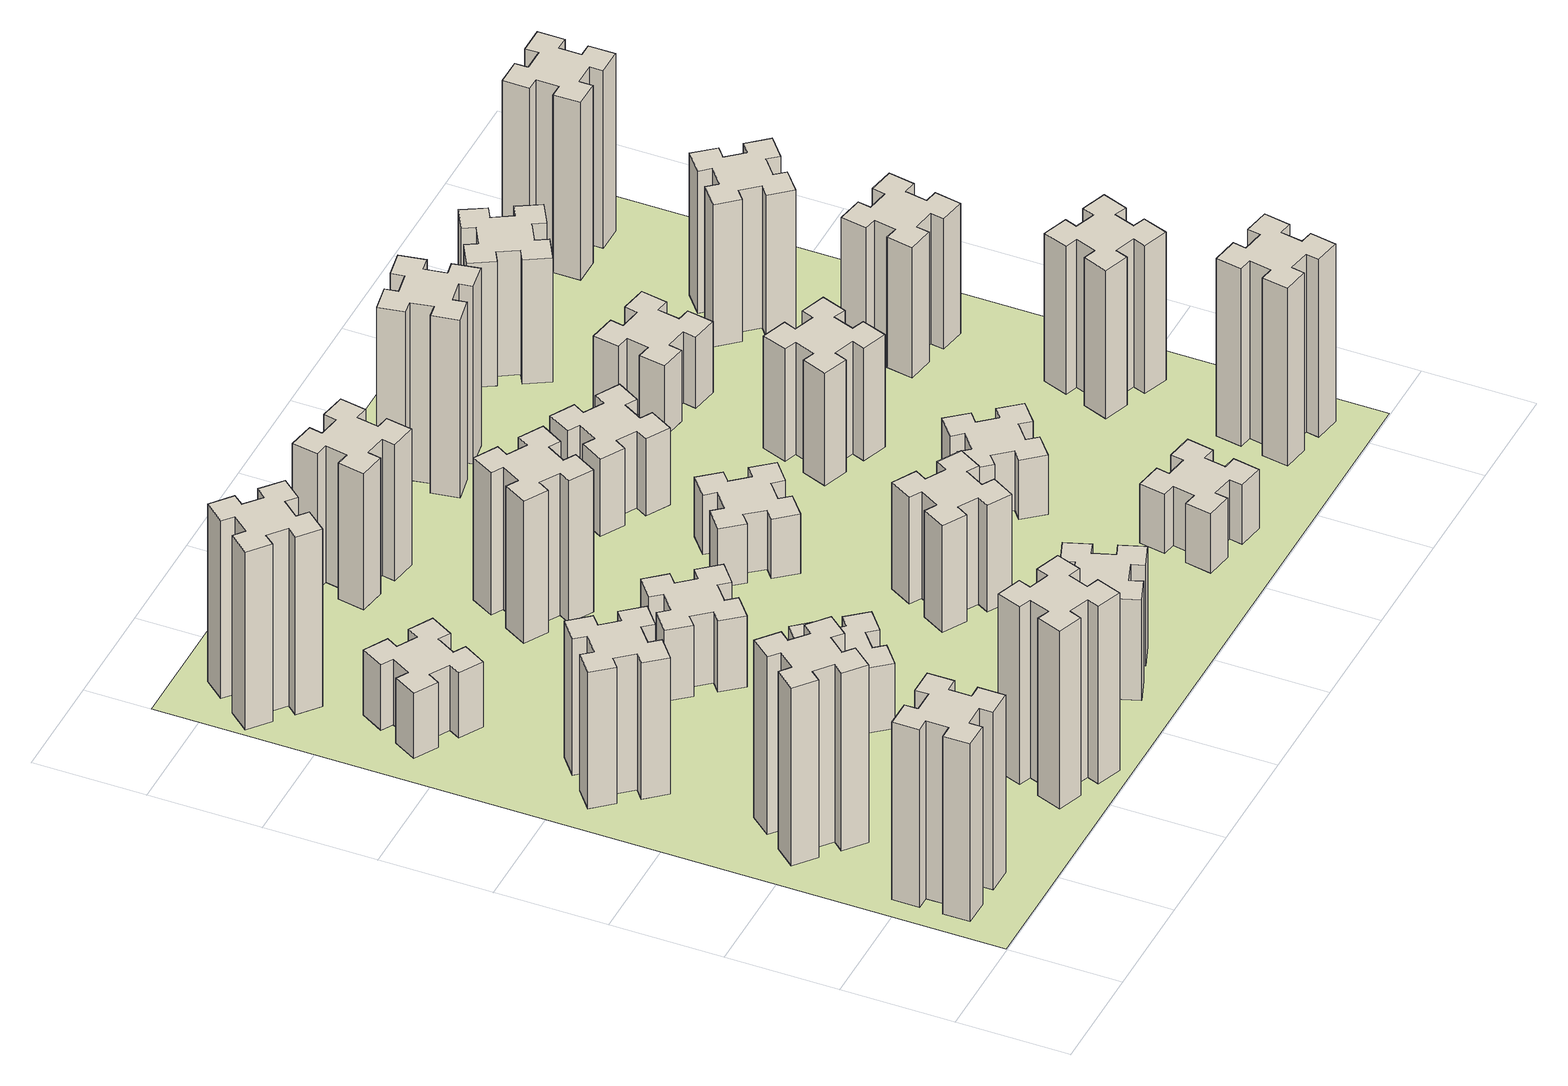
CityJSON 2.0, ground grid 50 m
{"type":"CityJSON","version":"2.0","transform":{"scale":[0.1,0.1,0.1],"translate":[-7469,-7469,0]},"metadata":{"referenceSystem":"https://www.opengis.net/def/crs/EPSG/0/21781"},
"CityObjects":{
"building1":{"type":"Building","attributes":{"class":"1000","function":"1000","usage":"1000","yearOfConstruction":2016,"roofType":"1000","measuredHeight":90,"storeysAboveGround":30,"storeysBelowGround":0},"geometry":[{"type":"Solid","lod":"1","boundaries":[[[[0,1,2,3,4,5,6,7,8,9,10,11,12,13,14,15,16,17,18,19]],[[17,16,20,21]],[[16,15,22,20]],[[15,14,23,22]],[[14,13,24,23]],[[13,12,25,24]],[[12,11,26,25]],[[11,10,27,26]],[[10,9,28,27]],[[9,8,29,28]],[[8,7,30,29]],[[7,6,31,30]],[[6,5,32,31]],[[5,4,33,32]],[[4,3,34,33]],[[3,2,35,34]],[[2,1,36,35]],[[1,0,37,36]],[[0,19,38,37]],[[19,18,39,38]],[[18,17,21,39]],[[24,25,26,27,28,29,30,31,32,33,34,35,36,37,38,39,21,20,22,23]]]]}]},
"building2":{"type":"Building","attributes":{"class":"1000","function":"1000","usage":"1000","yearOfConstruction":2016,"roofType":"1000","measuredHeight":90,"storeysAboveGround":30,"storeysBelowGround":0},"geometry":[{"type":"Solid","lod":"1","boundaries":[[[[40,41,42,43,44,45,46,47,48,49,50,51,52,53,54,55,56,57,58,59]],[[57,56,60,61]],[[56,55,62,60]],[[55,54,63,62]],[[54,53,64,63]],[[53,52,65,64]],[[52,51,66,65]],[[51,50,67,66]],[[50,49,68,67]],[[49,48,69,68]],[[48,47,70,69]],[[47,46,71,70]],[[46,45,72,71]],[[45,44,73,72]],[[44,43,74,73]],[[43,42,75,74]],[[42,41,76,75]],[[41,40,77,76]],[[40,59,78,77]],[[59,58,79,78]],[[58,57,61,79]],[[64,65,66,67,68,69,70,71,72,73,74,75,76,77,78,79,61,60,62,63]]]]}]},
"building3":{"type":"Building","attributes":{"class":"1000","function":"1000","usage":"1000","yearOfConstruction":2016,"roofType":"1000","measuredHeight":69,"storeysAboveGround":30,"storeysBelowGround":0},"geometry":[{"type":"Solid","lod":"1","boundaries":[[[[80,81,82,83,84,85,86,87,88,89,90,91,92,93,94,95,96,97,98,99]],[[97,96,100,101]],[[96,95,102,100]],[[95,94,103,102]],[[94,93,104,103]],[[93,92,105,104]],[[92,91,106,105]],[[91,90,107,106]],[[90,89,108,107]],[[89,88,109,108]],[[88,87,110,109]],[[87,86,111,110]],[[86,85,112,111]],[[85,84,113,112]],[[84,83,114,113]],[[83,82,115,114]],[[82,81,116,115]],[[81,80,117,116]],[[80,99,118,117]],[[99,98,119,118]],[[98,97,101,119]],[[104,105,106,107,108,109,110,111,112,113,114,115,116,117,118,119,101,100,102,103]]]]}]},
"building4":{"type":"Building","attributes":{"class":"1000","function":"1000","usage":"1000","yearOfConstruction":2016,"roofType":"1000","measuredHeight":33,"storeysAboveGround":30,"storeysBelowGround":0},"geometry":[{"type":"Solid","lod":"1","boundaries":[[[[120,121,122,123,124,125,126,127,128,129,130,131,132,133,134,135,136,137,138,139]],[[137,136,140,141]],[[136,135,142,140]],[[135,134,143,142]],[[134,133,144,143]],[[133,132,145,144]],[[132,131,146,145]],[[131,130,147,146]],[[130,129,148,147]],[[129,128,149,148]],[[128,127,150,149]],[[127,126,151,150]],[[126,125,152,151]],[[125,124,153,152]],[[124,123,154,153]],[[123,122,155,154]],[[122,121,156,155]],[[121,120,157,156]],[[120,139,158,157]],[[139,138,159,158]],[[138,137,141,159]],[[144,145,146,147,148,149,150,151,152,153,154,155,156,157,158,159,141,140,142,143]]]]}]},
"building5":{"type":"Building","attributes":{"class":"1000","function":"1000","usage":"1000","yearOfConstruction":2016,"roofType":"1000","measuredHeight":90,"storeysAboveGround":30,"storeysBelowGround":0},"geometry":[{"type":"Solid","lod":"1","boundaries":[[[[160,161,162,163,164,165,166,167,168,169,170,171,172,173,174,175,176,177,178,179]],[[177,176,180,181]],[[176,175,182,180]],[[175,174,183,182]],[[174,173,184,183]],[[173,172,185,184]],[[172,171,186,185]],[[171,170,187,186]],[[170,169,188,187]],[[169,168,189,188]],[[168,167,190,189]],[[167,166,191,190]],[[166,165,192,191]],[[165,164,193,192]],[[164,163,194,193]],[[163,162,195,194]],[[162,161,196,195]],[[161,160,197,196]],[[160,179,198,197]],[[179,178,199,198]],[[178,177,181,199]],[[184,185,186,187,188,189,190,191,192,193,194,195,196,197,198,199,181,180,182,183]]]]}]},
"building6":{"type":"Building","attributes":{"class":"1000","function":"1000","usage":"1000","yearOfConstruction":2016,"roofType":"1000","measuredHeight":90,"storeysAboveGround":30,"storeysBelowGround":0},"geometry":[{"type":"Solid","lod":"1","boundaries":[[[[200,201,202,203,204,205,206,207,208,209,210,211,212,213,214,215,216,217,218,219]],[[217,216,220,221]],[[216,215,222,220]],[[215,214,223,222]],[[214,213,224,223]],[[213,212,225,224]],[[212,211,226,225]],[[211,210,227,226]],[[210,209,228,227]],[[209,208,229,228]],[[208,207,230,229]],[[207,206,231,230]],[[206,205,232,231]],[[205,204,233,232]],[[204,203,234,233]],[[203,202,235,234]],[[202,201,236,235]],[[201,200,237,236]],[[200,219,238,237]],[[219,218,239,238]],[[218,217,221,239]],[[224,225,226,227,228,229,230,231,232,233,234,235,236,237,238,239,221,220,222,223]]]]}]},
"building7":{"type":"Building","attributes":{"class":"1000","function":"1000","usage":"1000","yearOfConstruction":2016,"roofType":"1000","measuredHeight":33,"storeysAboveGround":30,"storeysBelowGround":0},"geometry":[{"type":"Solid","lod":"1","boundaries":[[[[240,241,242,243,244,245,246,247,248,249,250,251,252,253,254,255,256,257,258,259]],[[257,256,260,261]],[[256,255,262,260]],[[255,254,263,262]],[[254,253,264,263]],[[253,252,265,264]],[[252,251,266,265]],[[251,250,267,266]],[[250,249,268,267]],[[249,248,269,268]],[[248,247,270,269]],[[247,246,271,270]],[[246,245,272,271]],[[245,244,273,272]],[[244,243,274,273]],[[243,242,275,274]],[[242,241,276,275]],[[241,240,277,276]],[[240,259,278,277]],[[259,258,279,278]],[[258,257,261,279]],[[264,265,266,267,268,269,270,271,272,273,274,275,276,277,278,279,261,260,262,263]]]]}]},
"building8":{"type":"Building","attributes":{"class":"1000","function":"1000","usage":"1000","yearOfConstruction":2016,"roofType":"1000","measuredHeight":36,"storeysAboveGround":30,"storeysBelowGround":0},"geometry":[{"type":"Solid","lod":"1","boundaries":[[[[280,281,282,283,284,285,286,287,288,289,290,291,292,293,294,295,296,297,298,299]],[[297,296,300,301]],[[296,295,302,300]],[[295,294,303,302]],[[294,293,304,303]],[[293,292,305,304]],[[292,291,306,305]],[[291,290,307,306]],[[290,289,308,307]],[[289,288,309,308]],[[288,287,310,309]],[[287,286,311,310]],[[286,285,312,311]],[[285,284,313,312]],[[284,283,314,313]],[[283,282,315,314]],[[282,281,316,315]],[[281,280,317,316]],[[280,299,318,317]],[[299,298,319,318]],[[298,297,301,319]],[[304,305,306,307,308,309,310,311,312,313,314,315,316,317,318,319,301,300,302,303]]]]}]},
"building9":{"type":"Building","attributes":{"class":"1000","function":"1000","usage":"1000","yearOfConstruction":2016,"roofType":"1000","measuredHeight":51,"storeysAboveGround":30,"storeysBelowGround":0},"geometry":[{"type":"Solid","lod":"1","boundaries":[[[[320,321,322,323,324,325,326,327,328,329,330,331,332,333,334,335,336,337,338,339]],[[337,336,340,341]],[[336,335,342,340]],[[335,334,343,342]],[[334,333,344,343]],[[333,332,345,344]],[[332,331,346,345]],[[331,330,347,346]],[[330,329,348,347]],[[329,328,349,348]],[[328,327,350,349]],[[327,326,351,350]],[[326,325,352,351]],[[325,324,353,352]],[[324,323,354,353]],[[323,322,355,354]],[[322,321,356,355]],[[321,320,357,356]],[[320,339,358,357]],[[339,338,359,358]],[[338,337,341,359]],[[344,345,346,347,348,349,350,351,352,353,354,355,356,357,358,359,341,340,342,343]]]]}]},
"building10":{"type":"Building","attributes":{"class":"1000","function":"1000","usage":"1000","yearOfConstruction":2016,"roofType":"1000","measuredHeight":72,"storeysAboveGround":30,"storeysBelowGround":0},"geometry":[{"type":"Solid","lod":"1","boundaries":[[[[360,361,362,363,364,365,366,367,368,369,370,371,372,373,374,375,376,377,378,379]],[[377,376,380,381]],[[376,375,382,380]],[[375,374,383,382]],[[374,373,384,383]],[[373,372,385,384]],[[372,371,386,385]],[[371,370,387,386]],[[370,369,388,387]],[[369,368,389,388]],[[368,367,390,389]],[[367,366,391,390]],[[366,365,392,391]],[[365,364,393,392]],[[364,363,394,393]],[[363,362,395,394]],[[362,361,396,395]],[[361,360,397,396]],[[360,379,398,397]],[[379,378,399,398]],[[378,377,381,399]],[[384,385,386,387,388,389,390,391,392,393,394,395,396,397,398,399,381,380,382,383]]]]}]},
"building11":{"type":"Building","attributes":{"class":"1000","function":"1000","usage":"1000","yearOfConstruction":2016,"roofType":"1000","measuredHeight":69,"storeysAboveGround":30,"storeysBelowGround":0},"geometry":[{"type":"Solid","lod":"1","boundaries":[[[[400,401,402,403,404,405,406,407,408,409,410,411,412,413,414,415,416,417,418,419]],[[417,416,420,421]],[[416,415,422,420]],[[415,414,423,422]],[[414,413,424,423]],[[413,412,425,424]],[[412,411,426,425]],[[411,410,427,426]],[[410,409,428,427]],[[409,408,429,428]],[[408,407,430,429]],[[407,406,431,430]],[[406,405,432,431]],[[405,404,433,432]],[[404,403,434,433]],[[403,402,435,434]],[[402,401,436,435]],[[401,400,437,436]],[[400,419,438,437]],[[419,418,439,438]],[[418,417,421,439]],[[424,425,426,427,428,429,430,431,432,433,434,435,436,437,438,439,421,420,422,423]]]]}]},
"building12":{"type":"Building","attributes":{"class":"1000","function":"1000","usage":"1000","yearOfConstruction":2016,"roofType":"1000","measuredHeight":54,"storeysAboveGround":30,"storeysBelowGround":0},"geometry":[{"type":"Solid","lod":"1","boundaries":[[[[440,441,442,443,444,445,446,447,448,449,450,451,452,453,454,455,456,457,458,459]],[[457,456,460,461]],[[456,455,462,460]],[[455,454,463,462]],[[454,453,464,463]],[[453,452,465,464]],[[452,451,466,465]],[[451,450,467,466]],[[450,449,468,467]],[[449,448,469,468]],[[448,447,470,469]],[[447,446,471,470]],[[446,445,472,471]],[[445,444,473,472]],[[444,443,474,473]],[[443,442,475,474]],[[442,441,476,475]],[[441,440,477,476]],[[440,459,478,477]],[[459,458,479,478]],[[458,457,461,479]],[[464,465,466,467,468,469,470,471,472,473,474,475,476,477,478,479,461,460,462,463]]]]}]},
"building13":{"type":"Building","attributes":{"class":"1000","function":"1000","usage":"1000","yearOfConstruction":2016,"roofType":"1000","measuredHeight":30,"storeysAboveGround":30,"storeysBelowGround":0},"geometry":[{"type":"Solid","lod":"1","boundaries":[[[[480,481,482,483,484,485,486,487,488,489,490,491,492,493,494,495,496,497,498,499]],[[497,496,500,501]],[[496,495,502,500]],[[495,494,503,502]],[[494,493,504,503]],[[493,492,505,504]],[[492,491,506,505]],[[491,490,507,506]],[[490,489,508,507]],[[489,488,509,508]],[[488,487,510,509]],[[487,486,511,510]],[[486,485,512,511]],[[485,484,513,512]],[[484,483,514,513]],[[483,482,515,514]],[[482,481,516,515]],[[481,480,517,516]],[[480,499,518,517]],[[499,498,519,518]],[[498,497,501,519]],[[504,505,506,507,508,509,510,511,512,513,514,515,516,517,518,519,501,500,502,503]]]]}]},
"building14":{"type":"Building","attributes":{"class":"1000","function":"1000","usage":"1000","yearOfConstruction":2016,"roofType":"1000","measuredHeight":39,"storeysAboveGround":30,"storeysBelowGround":0},"geometry":[{"type":"Solid","lod":"1","boundaries":[[[[520,521,522,523,524,525,526,527,528,529,530,531,532,533,534,535,536,537,538,539]],[[537,536,540,541]],[[536,535,542,540]],[[535,534,543,542]],[[534,533,544,543]],[[533,532,545,544]],[[532,531,546,545]],[[531,530,547,546]],[[530,529,548,547]],[[529,528,549,548]],[[528,527,550,549]],[[527,526,551,550]],[[526,525,552,551]],[[525,524,553,552]],[[524,523,554,553]],[[523,522,555,554]],[[522,521,556,555]],[[521,520,557,556]],[[520,539,558,557]],[[539,538,559,558]],[[538,537,541,559]],[[544,545,546,547,548,549,550,551,552,553,554,555,556,557,558,559,541,540,542,543]]]]}]},
"building15":{"type":"Building","attributes":{"class":"1000","function":"1000","usage":"1000","yearOfConstruction":2016,"roofType":"1000","measuredHeight":30,"storeysAboveGround":30,"storeysBelowGround":0},"geometry":[{"type":"Solid","lod":"1","boundaries":[[[[560,561,562,563,564,565,566,567,568,569,570,571,572,573,574,575,576,577,578,579]],[[577,576,580,581]],[[576,575,582,580]],[[575,574,583,582]],[[574,573,584,583]],[[573,572,585,584]],[[572,571,586,585]],[[571,570,587,586]],[[570,569,588,587]],[[569,568,589,588]],[[568,567,590,589]],[[567,566,591,590]],[[566,565,592,591]],[[565,564,593,592]],[[564,563,594,593]],[[563,562,595,594]],[[562,561,596,595]],[[561,560,597,596]],[[560,579,598,597]],[[579,578,599,598]],[[578,577,581,599]],[[584,585,586,587,588,589,590,591,592,593,594,595,596,597,598,599,581,580,582,583]]]]}]},
"building16":{"type":"Building","attributes":{"class":"1000","function":"1000","usage":"1000","yearOfConstruction":2016,"roofType":"1000","measuredHeight":90,"storeysAboveGround":30,"storeysBelowGround":0},"geometry":[{"type":"Solid","lod":"1","boundaries":[[[[600,601,602,603,604,605,606,607,608,609,610,611,612,613,614,615,616,617,618,619]],[[617,616,620,621]],[[616,615,622,620]],[[615,614,623,622]],[[614,613,624,623]],[[613,612,625,624]],[[612,611,626,625]],[[611,610,627,626]],[[610,609,628,627]],[[609,608,629,628]],[[608,607,630,629]],[[607,606,631,630]],[[606,605,632,631]],[[605,604,633,632]],[[604,603,634,633]],[[603,602,635,634]],[[602,601,636,635]],[[601,600,637,636]],[[600,619,638,637]],[[619,618,639,638]],[[618,617,621,639]],[[624,625,626,627,628,629,630,631,632,633,634,635,636,637,638,639,621,620,622,623]]]]}]},
"building17":{"type":"Building","attributes":{"class":"1000","function":"1000","usage":"1000","yearOfConstruction":2016,"roofType":"1000","measuredHeight":30,"storeysAboveGround":30,"storeysBelowGround":0},"geometry":[{"type":"Solid","lod":"1","boundaries":[[[[640,641,642,643,644,645,646,647,648,649,650,651,652,653,654,655,656,657,658,659]],[[657,656,660,661]],[[656,655,662,660]],[[655,654,663,662]],[[654,653,664,663]],[[653,652,665,664]],[[652,651,666,665]],[[651,650,667,666]],[[650,649,668,667]],[[649,648,669,668]],[[648,647,670,669]],[[647,646,671,670]],[[646,645,672,671]],[[645,644,673,672]],[[644,643,674,673]],[[643,642,675,674]],[[642,641,676,675]],[[641,640,677,676]],[[640,659,678,677]],[[659,658,679,678]],[[658,657,661,679]],[[664,665,666,667,668,669,670,671,672,673,674,675,676,677,678,679,661,660,662,663]]]]}]},
"building18":{"type":"Building","attributes":{"class":"1000","function":"1000","usage":"1000","yearOfConstruction":2016,"roofType":"1000","measuredHeight":57,"storeysAboveGround":30,"storeysBelowGround":0},"geometry":[{"type":"Solid","lod":"1","boundaries":[[[[680,681,682,683,684,685,686,687,688,689,690,691,692,693,694,695,696,697,698,699]],[[697,696,700,701]],[[696,695,702,700]],[[695,694,703,702]],[[694,693,704,703]],[[693,692,705,704]],[[692,691,706,705]],[[691,690,707,706]],[[690,689,708,707]],[[689,688,709,708]],[[688,687,710,709]],[[687,686,711,710]],[[686,685,712,711]],[[685,684,713,712]],[[684,683,714,713]],[[683,682,715,714]],[[682,681,716,715]],[[681,680,717,716]],[[680,699,718,717]],[[699,698,719,718]],[[698,697,701,719]],[[704,705,706,707,708,709,710,711,712,713,714,715,716,717,718,719,701,700,702,703]]]]}]},
"building19":{"type":"Building","attributes":{"class":"1000","function":"1000","usage":"1000","yearOfConstruction":2016,"roofType":"1000","measuredHeight":36,"storeysAboveGround":30,"storeysBelowGround":0},"geometry":[{"type":"Solid","lod":"1","boundaries":[[[[720,721,722,723,724,725,726,727,728,729,730,731,732,733,734,735,736,737,738,739]],[[737,736,740,741]],[[736,735,742,740]],[[735,734,743,742]],[[734,733,744,743]],[[733,732,745,744]],[[732,731,746,745]],[[731,730,747,746]],[[730,729,748,747]],[[729,728,749,748]],[[728,727,750,749]],[[727,726,751,750]],[[726,725,752,751]],[[725,724,753,752]],[[724,723,754,753]],[[723,722,755,754]],[[722,721,756,755]],[[721,720,757,756]],[[720,739,758,757]],[[739,738,759,758]],[[738,737,741,759]],[[744,745,746,747,748,749,750,751,752,753,754,755,756,757,758,759,741,740,742,743]]]]}]},
"building20":{"type":"Building","attributes":{"class":"1000","function":"1000","usage":"1000","yearOfConstruction":2016,"roofType":"1000","measuredHeight":90,"storeysAboveGround":30,"storeysBelowGround":0},"geometry":[{"type":"Solid","lod":"1","boundaries":[[[[760,761,762,763,764,765,766,767,768,769,770,771,772,773,774,775,776,777,778,779]],[[777,776,780,781]],[[776,775,782,780]],[[775,774,783,782]],[[774,773,784,783]],[[773,772,785,784]],[[772,771,786,785]],[[771,770,787,786]],[[770,769,788,787]],[[769,768,789,788]],[[768,767,790,789]],[[767,766,791,790]],[[766,765,792,791]],[[765,764,793,792]],[[764,763,794,793]],[[763,762,795,794]],[[762,761,796,795]],[[761,760,797,796]],[[760,779,798,797]],[[779,778,799,798]],[[778,777,781,799]],[[784,785,786,787,788,789,790,791,792,793,794,795,796,797,798,799,781,780,782,783]]]]}]},
"building21":{"type":"Building","attributes":{"class":"1000","function":"1000","usage":"1000","yearOfConstruction":2016,"roofType":"1000","measuredHeight":63,"storeysAboveGround":30,"storeysBelowGround":0},"geometry":[{"type":"Solid","lod":"1","boundaries":[[[[800,801,802,803,804,805,806,807,808,809,810,811,812,813,814,815,816,817,818,819]],[[817,816,820,821]],[[816,815,822,820]],[[815,814,823,822]],[[814,813,824,823]],[[813,812,825,824]],[[812,811,826,825]],[[811,810,827,826]],[[810,809,828,827]],[[809,808,829,828]],[[808,807,830,829]],[[807,806,831,830]],[[806,805,832,831]],[[805,804,833,832]],[[804,803,834,833]],[[803,802,835,834]],[[802,801,836,835]],[[801,800,837,836]],[[800,819,838,837]],[[819,818,839,838]],[[818,817,821,839]],[[824,825,826,827,828,829,830,831,832,833,834,835,836,837,838,839,821,820,822,823]]]]}]},
"building22":{"type":"Building","attributes":{"class":"1000","function":"1000","usage":"1000","yearOfConstruction":2016,"roofType":"1000","measuredHeight":75,"storeysAboveGround":30,"storeysBelowGround":0},"geometry":[{"type":"Solid","lod":"1","boundaries":[[[[840,841,842,843,844,845,846,847,848,849,850,851,852,853,854,855,856,857,858,859]],[[857,856,860,861]],[[856,855,862,860]],[[855,854,863,862]],[[854,853,864,863]],[[853,852,865,864]],[[852,851,866,865]],[[851,850,867,866]],[[850,849,868,867]],[[849,848,869,868]],[[848,847,870,869]],[[847,846,871,870]],[[846,845,872,871]],[[845,844,873,872]],[[844,843,874,873]],[[843,842,875,874]],[[842,841,876,875]],[[841,840,877,876]],[[840,859,878,877]],[[859,858,879,878]],[[858,857,861,879]],[[864,865,866,867,868,869,870,871,872,873,874,875,876,877,878,879,861,860,862,863]]]]}]},
"building23":{"type":"Building","attributes":{"class":"1000","function":"1000","usage":"1000","yearOfConstruction":2016,"roofType":"1000","measuredHeight":66,"storeysAboveGround":30,"storeysBelowGround":0},"geometry":[{"type":"Solid","lod":"1","boundaries":[[[[880,881,882,883,884,885,886,887,888,889,890,891,892,893,894,895,896,897,898,899]],[[897,896,900,901]],[[896,895,902,900]],[[895,894,903,902]],[[894,893,904,903]],[[893,892,905,904]],[[892,891,906,905]],[[891,890,907,906]],[[890,889,908,907]],[[889,888,909,908]],[[888,887,910,909]],[[887,886,911,910]],[[886,885,912,911]],[[885,884,913,912]],[[884,883,914,913]],[[883,882,915,914]],[[882,881,916,915]],[[881,880,917,916]],[[880,899,918,917]],[[899,898,919,918]],[[898,897,901,919]],[[904,905,906,907,908,909,910,911,912,913,914,915,916,917,918,919,901,900,902,903]]]]}]},
"building24":{"type":"Building","attributes":{"class":"1000","function":"1000","usage":"1000","yearOfConstruction":2016,"roofType":"1000","measuredHeight":72,"storeysAboveGround":30,"storeysBelowGround":0},"geometry":[{"type":"Solid","lod":"1","boundaries":[[[[920,921,922,923,924,925,926,927,928,929,930,931,932,933,934,935,936,937,938,939]],[[937,936,940,941]],[[936,935,942,940]],[[935,934,943,942]],[[934,933,944,943]],[[933,932,945,944]],[[932,931,946,945]],[[931,930,947,946]],[[930,929,948,947]],[[929,928,949,948]],[[928,927,950,949]],[[927,926,951,950]],[[926,925,952,951]],[[925,924,953,952]],[[924,923,954,953]],[[923,922,955,954]],[[922,921,956,955]],[[921,920,957,956]],[[920,939,958,957]],[[939,938,959,958]],[[938,937,941,959]],[[944,945,946,947,948,949,950,951,952,953,954,955,956,957,958,959,941,940,942,943]]]]}]},
"building25":{"type":"Building","attributes":{"class":"1000","function":"1000","usage":"1000","yearOfConstruction":2016,"roofType":"1000","measuredHeight":90,"storeysAboveGround":30,"storeysBelowGround":0},"geometry":[{"type":"Solid","lod":"1","boundaries":[[[[960,961,962,963,964,965,966,967,968,969,970,971,972,973,974,975,976,977,978,979]],[[977,976,980,981]],[[976,975,982,980]],[[975,974,983,982]],[[974,973,984,983]],[[973,972,985,984]],[[972,971,986,985]],[[971,970,987,986]],[[970,969,988,987]],[[969,968,989,988]],[[968,967,990,989]],[[967,966,991,990]],[[966,965,992,991]],[[965,964,993,992]],[[964,963,994,993]],[[963,962,995,994]],[[962,961,996,995]],[[961,960,997,996]],[[960,979,998,997]],[[979,978,999,998]],[[978,977,981,999]],[[984,985,986,987,988,989,990,991,992,993,994,995,996,997,998,999,981,980,982,983]]]]}]},
"landuse1":{"type":"LandUse","attributes":{"name":"plot1","function":"1010"},"geometry":[{"type":"MultiSurface","lod":"1","boundaries":[[[1000,1001,1002,1003]]]}]}
},
"vertices":[
[165,425,0],[165,325,0],[105,325,0],[105,205,0],[225,205,0],[225,265,0],[325,265,0],[325,205,0],[445,205,0],[445,325,0],[385,325,0],[385,425,0],[445,425,0],[445,545,0],[325,545,0],[325,485,0],[225,485,0],[225,545,0],[105,545,0],[105,425,0],[225,485,900],[225,545,900],[325,485,900],[325,545,900],[445,545,900],[445,425,900],[385,425,900],[385,325,900],[445,325,900],[445,205,900],[325,205,900],[325,265,900],[225,265,900],[225,205,900],[105,205,900],[105,325,900],[165,325,900],[165,425,900],[105,425,900],[105,545,900],
[484,1067,0],[408,1132,0],[446,1178,0],[354,1255,0],[277,1163,0],[323,1124,0],[259,1048,0],[213,1086,0],[136,994,0],[228,917,0],[266,963,0],[343,899,0],[304,853,0],[396,776,0],[473,868,0],[427,906,0],[492,983,0],[538,944,0],[615,1036,0],[523,1113,0],[492,983,900],[538,944,900],[427,906,900],[473,868,900],[396,776,900],[304,853,900],[343,899,900],[266,963,900],[228,917,900],[136,994,900],[213,1086,900],[259,1048,900],[323,1124,900],[277,1163,900],[354,1255,900],[446,1178,900],[408,1132,900],[484,1067,900],[523,1113,900],[615,1036,900],
[492,1888,0],[427,1964,0],[473,2003,0],[396,2095,0],[304,2018,0],[343,1972,0],[266,1907,0],[228,1953,0],[136,1876,0],[213,1784,0],[259,1823,0],[323,1746,0],[277,1708,0],[354,1616,0],[446,1693,0],[408,1739,0],[484,1803,0],[523,1757,0],[615,1834,0],[538,1926,0],[484,1803,690],[523,1757,690],[408,1739,690],[446,1693,690],[354,1616,690],[277,1708,690],[323,1746,690],[259,1823,690],[213,1784,690],[136,1876,690],[228,1953,690],[266,1907,690],[343,1972,690],[304,2018,690],[396,2095,690],[473,2003,690],[427,1964,690],[492,1888,690],[538,1926,690],[615,1834,690],
[446,2597,0],[496,2684,0],[548,2654,0],[608,2758,0],[504,2818,0],[474,2766,0],[387,2816,0],[417,2868,0],[313,2928,0],[253,2824,0],[305,2794,0],[255,2707,0],[203,2737,0],[143,2633,0],[247,2573,0],[277,2625,0],[364,2575,0],[334,2523,0],[438,2463,0],[498,2567,0],[364,2575,330],[334,2523,330],[277,2625,330],[247,2573,330],[143,2633,330],[203,2737,330],[255,2707,330],[305,2794,330],[253,2824,330],[313,2928,330],[417,2868,330],[387,2816,330],[474,2766,330],[504,2818,330],[608,2758,330],[548,2654,330],[496,2684,330],[446,2597,330],[498,2567,330],[438,2463,330],
[1029,360,0],[995,266,0],[939,287,0],[897,174,0],[1010,133,0],[1031,189,0],[1125,155,0],[1104,99,0],[1217,57,0],[1258,170,0],[1202,191,0],[1236,285,0],[1292,264,0],[1333,377,0],[1220,418,0],[1200,362,0],[1106,396,0],[1127,452,0],[1014,493,0],[973,380,0],[1106,396,900],[1127,452,900],[1200,362,900],[1220,418,900],[1333,377,900],[1292,264,900],[1236,285,900],[1202,191,900],[1258,170,900],[1217,57,900],[1104,99,900],[1125,155,900],[1031,189,900],[1010,133,900],[897,174,900],[939,287,900],[995,266,900],[1029,360,900],[973,380,900],[1014,493,900],
[384,3387,0],[308,3452,0],[346,3498,0],[254,3575,0],[177,3483,0],[223,3444,0],[159,3368,0],[113,3406,0],[36,3314,0],[128,3237,0],[166,3283,0],[243,3219,0],[204,3173,0],[296,3096,0],[373,3188,0],[327,3226,0],[392,3303,0],[438,3264,0],[515,3356,0],[423,3433,0],[392,3303,900],[438,3264,900],[327,3226,900],[373,3188,900],[296,3096,900],[204,3173,900],[243,3219,900],[166,3283,900],[128,3237,900],[36,3314,900],[113,3406,900],[159,3368,900],[223,3444,900],[177,3483,900],[254,3575,900],[346,3498,900],[308,3452,900],[384,3387,900],[423,3433,900],[515,3356,900],
[1083,1332,0],[1006,1267,0],[968,1313,0],[876,1236,0],[953,1144,0],[999,1183,0],[1063,1106,0],[1017,1068,0],[1094,976,0],[1186,1053,0],[1148,1099,0],[1224,1163,0],[1263,1117,0],[1355,1194,0],[1278,1286,0],[1232,1248,0],[1167,1324,0],[1213,1363,0],[1136,1455,0],[1044,1378,0],[1167,1324,330],[1213,1363,330],[1232,1248,330],[1278,1286,330],[1355,1194,330],[1263,1117,330],[1224,1163,330],[1148,1099,330],[1186,1053,330],[1094,976,330],[1017,1068,330],[1063,1106,330],[999,1183,330],[953,1144,330],[876,1236,330],[968,1313,330],[1006,1267,330],[1083,1332,330],[1044,1378,330],[1136,1455,330],
[1083,1972,0],[1006,1907,0],[968,1953,0],[876,1876,0],[953,1784,0],[999,1823,0],[1063,1746,0],[1017,1708,0],[1094,1616,0],[1186,1693,0],[1148,1739,0],[1224,1803,0],[1263,1757,0],[1355,1834,0],[1278,1926,0],[1232,1888,0],[1167,1964,0],[1213,2003,0],[1136,2095,0],[1044,2018,0],[1167,1964,360],[1213,2003,360],[1232,1888,360],[1278,1926,360],[1355,1834,360],[1263,1757,360],[1224,1803,360],[1148,1739,360],[1186,1693,360],[1094,1616,360],[1017,1708,360],[1063,1746,360],[999,1823,360],[953,1784,360],[876,1876,360],[968,1953,360],[1006,1907,360],[1083,1972,360],[1044,2018,360],[1136,2095,360],
[1765,496,0],[1671,462,0],[1650,518,0],[1537,477,0],[1579,364,0],[1635,385,0],[1669,291,0],[1613,270,0],[1654,157,0],[1767,199,0],[1746,255,0],[1840,289,0],[1860,233,0],[1973,274,0],[1932,387,0],[1876,366,0],[1842,460,0],[1898,480,0],[1857,593,0],[1744,552,0],[1842,460,510],[1898,480,510],[1876,366,510],[1932,387,510],[1973,274,510],[1860,233,510],[1840,289,510],[1746,255,510],[1767,199,510],[1654,157,510],[1613,270,510],[1669,291,510],[1635,385,510],[1579,364,510],[1537,477,510],[1650,518,510],[1671,462,510],[1765,496,510],[1744,552,510],[1857,593,510],
[1314,2666,0],[1227,2716,0],[1257,2768,0],[1153,2828,0],[1093,2724,0],[1145,2694,0],[1095,2607,0],[1043,2637,0],[983,2533,0],[1087,2473,0],[1117,2525,0],[1204,2475,0],[1174,2423,0],[1278,2363,0],[1338,2467,0],[1286,2497,0],[1336,2584,0],[1388,2554,0],[1448,2658,0],[1344,2718,0],[1336,2584,720],[1388,2554,720],[1286,2497,720],[1338,2467,720],[1278,2363,720],[1174,2423,720],[1204,2475,720],[1117,2525,720],[1087,2473,720],[983,2533,720],[1043,2637,720],[1095,2607,720],[1145,2694,720],[1093,2724,720],[1153,2828,720],[1257,2768,720],[1227,2716,720],[1314,2666,720],[1344,2718,720],[1448,2658,720],
[1016,3404,0],[998,3305,0],[939,3316,0],[918,3197,0],[1037,3177,0],[1047,3236,0],[1145,3218,0],[1135,3159,0],[1253,3138,0],[1274,3257,0],[1215,3267,0],[1232,3365,0],[1291,3355,0],[1312,3473,0],[1194,3494,0],[1184,3435,0],[1085,3452,0],[1096,3511,0],[977,3532,0],[957,3414,0],[1085,3452,690],[1096,3511,690],[1184,3435,690],[1194,3494,690],[1312,3473,690],[1291,3355,690],[1232,3365,690],[1215,3267,690],[1274,3257,690],[1253,3138,690],[1135,3159,690],[1145,3218,690],[1047,3236,690],[1037,3177,690],[918,3197,690],[939,3316,690],[998,3305,690],[1016,3404,690],[957,3414,690],[977,3532,690],
[2026,1017,0],[2076,1104,0],[2128,1074,0],[2188,1178,0],[2084,1238,0],[2054,1186,0],[1967,1236,0],[1997,1288,0],[1893,1348,0],[1833,1244,0],[1885,1214,0],[1835,1127,0],[1783,1157,0],[1723,1053,0],[1827,993,0],[1857,1045,0],[1944,995,0],[1914,943,0],[2018,883,0],[2078,987,0],[1944,995,540],[1914,943,540],[1857,1045,540],[1827,993,540],[1723,1053,540],[1783,1157,540],[1835,1127,540],[1885,1214,540],[1833,1244,540],[1893,1348,540],[1997,1288,540],[1967,1236,540],[2054,1186,540],[2084,1238,540],[2188,1178,540],[2128,1074,540],[2076,1104,540],[2026,1017,540],[2078,987,540],[2018,883,540],
[1972,1988,0],[1907,2064,0],[1953,2103,0],[1876,2195,0],[1784,2118,0],[1823,2072,0],[1746,2007,0],[1708,2053,0],[1616,1976,0],[1693,1884,0],[1739,1923,0],[1803,1846,0],[1757,1808,0],[1834,1716,0],[1926,1793,0],[1888,1839,0],[1964,1903,0],[2003,1857,0],[2095,1934,0],[2018,2026,0],[1964,1903,300],[2003,1857,300],[1888,1839,300],[1926,1793,300],[1834,1716,300],[1757,1808,300],[1803,1846,300],[1739,1923,300],[1693,1884,300],[1616,1976,300],[1708,2053,300],[1746,2007,300],[1823,2072,300],[1784,2118,300],[1876,2195,300],[1953,2103,300],[1907,2064,300],[1972,1988,300],[2018,2026,300],[2095,1934,300],
[2026,2497,0],[2076,2584,0],[2128,2554,0],[2188,2658,0],[2084,2718,0],[2054,2666,0],[1967,2716,0],[1997,2768,0],[1893,2828,0],[1833,2724,0],[1885,2694,0],[1835,2607,0],[1783,2637,0],[1723,2533,0],[1827,2473,0],[1857,2525,0],[1944,2475,0],[1914,2423,0],[2018,2363,0],[2078,2467,0],[1944,2475,390],[1914,2423,390],[1857,2525,390],[1827,2473,390],[1723,2533,390],[1783,2637,390],[1835,2607,390],[1885,2694,390],[1833,2724,390],[1893,2828,390],[1997,2768,390],[1967,2716,390],[2054,2666,390],[2084,2718,390],[2188,2658,390],[2128,2554,390],[2076,2584,390],[2026,2497,390],[2078,2467,390],[2018,2363,390],
[2596,444,0],[2578,345,0],[2519,356,0],[2498,237,0],[2617,217,0],[2627,276,0],[2725,258,0],[2715,199,0],[2833,178,0],[2854,297,0],[2795,307,0],[2812,405,0],[2871,395,0],[2892,513,0],[2774,534,0],[2764,475,0],[2665,492,0],[2676,551,0],[2557,572,0],[2537,454,0],[2665,492,300],[2676,551,300],[2764,475,300],[2774,534,300],[2892,513,300],[2871,395,300],[2812,405,300],[2795,307,300],[2854,297,300],[2833,178,300],[2715,199,300],[2725,258,300],[2627,276,300],[2617,217,300],[2498,237,300],[2519,356,300],[2578,345,300],[2596,444,300],[2537,454,300],[2557,572,300],
[1738,3365,0],[1756,3267,0],[1697,3257,0],[1717,3138,0],[1836,3159,0],[1825,3218,0],[1924,3236,0],[1934,3177,0],[2052,3197,0],[2031,3316,0],[1972,3305,0],[1955,3404,0],[2014,3414,0],[1993,3532,0],[1875,3511,0],[1885,3452,0],[1787,3435,0],[1777,3494,0],[1658,3473,0],[1679,3355,0],[1787,3435,900],[1777,3494,900],[1885,3452,900],[1875,3511,900],[1993,3532,900],[2014,3414,900],[1955,3404,900],[1972,3305,900],[2031,3316,900],[2052,3197,900],[1934,3177,900],[1924,3236,900],[1825,3218,900],[1836,3159,900],[1717,3138,900],[1697,3257,900],[1756,3267,900],[1738,3365,900],[1679,3355,900],[1658,3473,900],
[2628,1099,0],[2704,1163,0],[2743,1117,0],[2835,1194,0],[2758,1286,0],[2712,1248,0],[2647,1324,0],[2693,1363,0],[2616,1455,0],[2524,1378,0],[2563,1332,0],[2486,1267,0],[2448,1313,0],[2356,1236,0],[2433,1144,0],[2479,1183,0],[2543,1106,0],[2497,1068,0],[2574,976,0],[2666,1053,0],[2543,1106,300],[2497,1068,300],[2479,1183,300],[2433,1144,300],[2356,1236,300],[2448,1313,300],[2486,1267,300],[2563,1332,300],[2524,1378,300],[2616,1455,300],[2693,1363,300],[2647,1324,300],[2712,1248,300],[2758,1286,300],[2835,1194,300],[2743,1117,300],[2704,1163,300],[2628,1099,300],[2666,1053,300],[2574,976,300],
[2682,1871,0],[2716,1965,0],[2772,1944,0],[2813,2057,0],[2700,2098,0],[2680,2042,0],[2586,2076,0],[2607,2132,0],[2494,2173,0],[2453,2060,0],[2509,2040,0],[2475,1946,0],[2419,1967,0],[2377,1854,0],[2490,1813,0],[2511,1869,0],[2605,1835,0],[2584,1779,0],[2697,1737,0],[2738,1850,0],[2605,1835,570],[2584,1779,570],[2511,1869,570],[2490,1813,570],[2377,1854,570],[2419,1967,570],[2475,1946,570],[2509,2040,570],[2453,2060,570],[2494,2173,570],[2607,2132,570],[2586,2076,570],[2680,2042,570],[2700,2098,570],[2813,2057,570],[2772,1944,570],[2716,1965,570],[2682,1871,570],[2738,1850,570],[2697,1737,570],
[2664,2795,0],[2565,2812,0],[2576,2871,0],[2457,2892,0],[2437,2774,0],[2496,2764,0],[2478,2665,0],[2419,2676,0],[2398,2557,0],[2517,2537,0],[2527,2596,0],[2625,2578,0],[2615,2519,0],[2733,2498,0],[2754,2617,0],[2695,2627,0],[2712,2725,0],[2771,2715,0],[2792,2833,0],[2674,2854,0],[2712,2725,360],[2771,2715,360],[2695,2627,360],[2754,2617,360],[2733,2498,360],[2615,2519,360],[2625,2578,360],[2527,2596,360],[2517,2537,360],[2398,2557,360],[2419,2676,360],[2478,2665,360],[2496,2764,360],[2437,2774,360],[2457,2892,360],[2576,2871,360],[2565,2812,360],[2664,2795,360],[2674,2854,360],[2792,2833,360],
[3504,475,0],[3405,492,0],[3416,551,0],[3297,572,0],[3277,454,0],[3336,444,0],[3318,345,0],[3259,356,0],[3238,237,0],[3357,217,0],[3367,276,0],[3465,258,0],[3455,199,0],[3573,178,0],[3594,297,0],[3535,307,0],[3552,405,0],[3611,395,0],[3632,513,0],[3514,534,0],[3552,405,900],[3611,395,900],[3535,307,900],[3594,297,900],[3573,178,900],[3455,199,900],[3465,258,900],[3367,276,900],[3357,217,900],[3238,237,900],[3259,356,900],[3318,345,900],[3336,444,900],[3277,454,900],[3297,572,900],[3416,551,900],[3405,492,900],[3504,475,900],[3514,534,900],[3632,513,900],
[2716,3347,0],[2666,3434,0],[2718,3464,0],[2658,3568,0],[2554,3508,0],[2584,3456,0],[2497,3406,0],[2467,3458,0],[2363,3398,0],[2423,3294,0],[2475,3324,0],[2525,3237,0],[2473,3207,0],[2533,3103,0],[2637,3163,0],[2607,3215,0],[2694,3265,0],[2724,3213,0],[2828,3273,0],[2768,3377,0],[2694,3265,630],[2724,3213,630],[2607,3215,630],[2637,3163,630],[2533,3103,630],[2473,3207,630],[2525,3237,630],[2475,3324,630],[2423,3294,630],[2363,3398,630],[2467,3458,630],[2497,3406,630],[2584,3456,630],[2554,3508,630],[2658,3568,630],[2718,3464,630],[2666,3434,630],[2716,3347,630],[2768,3377,630],[2828,3273,630],
[3351,1029,0],[3445,995,0],[3424,939,0],[3537,897,0],[3578,1010,0],[3522,1031,0],[3556,1125,0],[3612,1104,0],[3653,1217,0],[3540,1258,0],[3520,1202,0],[3426,1236,0],[3447,1292,0],[3334,1333,0],[3293,1220,0],[3349,1200,0],[3315,1106,0],[3259,1127,0],[3217,1014,0],[3330,973,0],[3315,1106,750],[3259,1127,750],[3349,1200,750],[3293,1220,750],[3334,1333,750],[3447,1292,750],[3426,1236,750],[3520,1202,750],[3540,1258,750],[3653,1217,750],[3612,1104,750],[3556,1125,750],[3522,1031,750],[3578,1010,750],[3537,897,750],[3424,939,750],[3445,995,750],[3351,1029,750],[3330,973,750],[3217,1014,750],
[3267,1856,0],[3365,1838,0],[3355,1779,0],[3473,1758,0],[3494,1877,0],[3435,1887,0],[3452,1985,0],[3511,1975,0],[3532,2093,0],[3414,2114,0],[3404,2055,0],[3305,2072,0],[3316,2131,0],[3197,2152,0],[3177,2034,0],[3236,2024,0],[3218,1925,0],[3159,1936,0],[3138,1817,0],[3257,1797,0],[3218,1925,660],[3159,1936,660],[3236,2024,660],[3177,2034,660],[3197,2152,660],[3316,2131,660],[3305,2072,660],[3404,2055,660],[3414,2114,660],[3532,2093,660],[3511,1975,660],[3452,1985,660],[3435,1887,660],[3494,1877,660],[3473,1758,660],[3355,1779,660],[3365,1838,660],[3267,1856,660],[3257,1797,660],[3138,1817,660],
[3119,2563,0],[3183,2486,0],[3137,2448,0],[3214,2356,0],[3306,2433,0],[3268,2479,0],[3344,2543,0],[3383,2497,0],[3475,2574,0],[3398,2666,0],[3352,2628,0],[3287,2704,0],[3333,2743,0],[3256,2835,0],[3164,2758,0],[3203,2712,0],[3126,2647,0],[3088,2693,0],[2996,2616,0],[3073,2524,0],[3126,2647,720],[3088,2693,720],[3203,2712,720],[3164,2758,720],[3256,2835,720],[3333,2743,720],[3287,2704,720],[3352,2628,720],[3398,2666,720],[3475,2574,720],[3383,2497,720],[3344,2543,720],[3268,2479,720],[3306,2433,720],[3214,2356,720],[3137,2448,720],[3183,2486,720],[3119,2563,720],[3073,2524,720],[2996,2616,720],
[3285,3325,0],[3385,3325,0],[3385,3265,0],[3505,3265,0],[3505,3385,0],[3445,3385,0],[3445,3485,0],[3505,3485,0],[3505,3605,0],[3385,3605,0],[3385,3545,0],[3285,3545,0],[3285,3605,0],[3165,3605,0],[3165,3485,0],[3225,3485,0],[3225,3385,0],[3165,3385,0],[3165,3265,0],[3285,3265,0],[3225,3385,900],[3165,3385,900],[3225,3485,900],[3165,3485,900],[3165,3605,900],[3285,3605,900],[3285,3545,900],[3385,3545,900],[3385,3605,900],[3505,3605,900],[3505,3485,900],[3445,3485,900],[3445,3385,900],[3505,3385,900],[3505,3265,900],[3385,3265,900],[3385,3325,900],[3285,3325,900],[3285,3265,900],[3165,3265,900],
[5,3705,0],[3705,3705,0],[3705,5,0],[5,5,0]
]}
